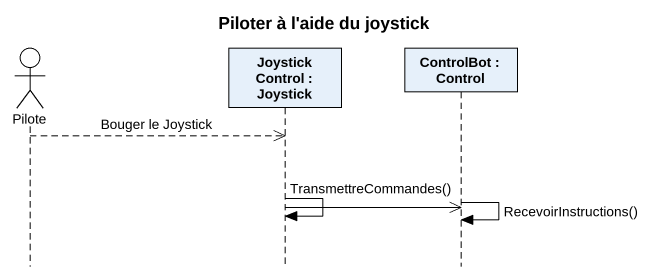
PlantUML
@startuml
title Piloter à l'aide du joystick
hide footbox
actor Pilote
participant "JoystickControl : Joystick" as JoystickControl
participant "ControlBot : Control" as ControlBot

Pilote -->> JoystickControl : Bouger le Joystick
JoystickControl -> JoystickControl : TransmettreCommandes()
ControlBot -> ControlBot : RecevoirInstructions()
JoystickControl ->> ControlBot
@enduml
